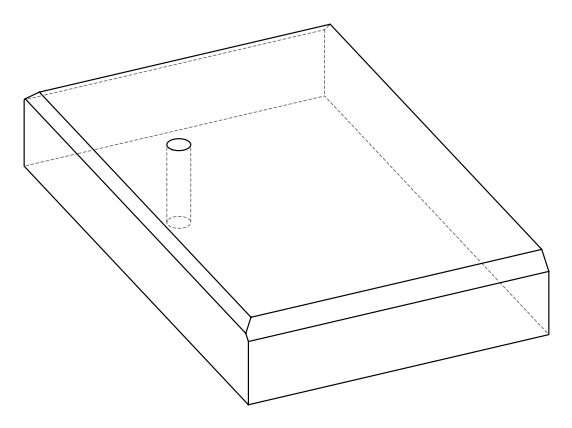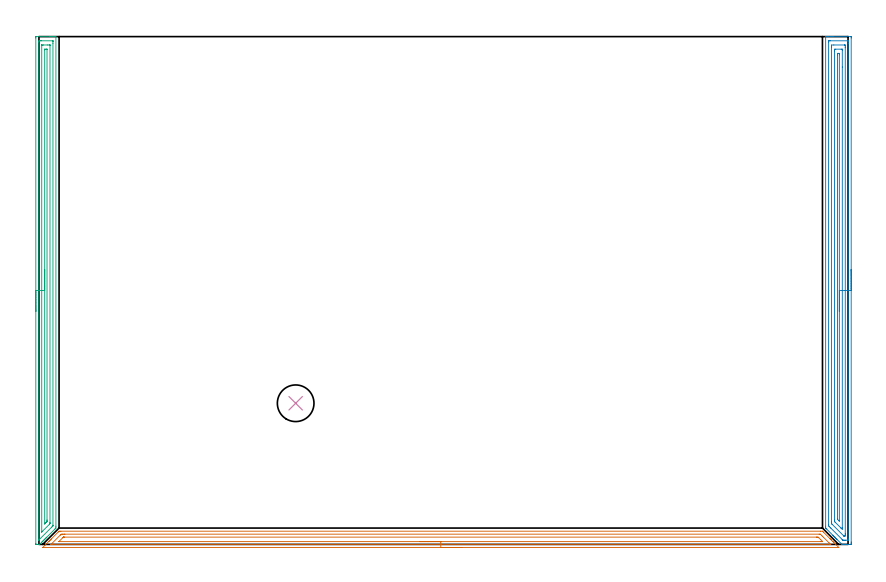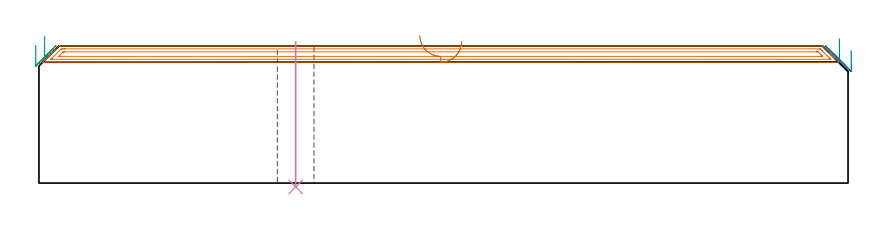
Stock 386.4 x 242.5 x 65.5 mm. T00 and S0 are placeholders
(PLAN: 4 operations, 1 tool changes, 27.1 min)
(1 AREA_MILL | FG_CHAMFER_SURFACE | UGT0205_001 | 9.17 min | 11729 mm3)
(2 AREA_MILL_1 | FG_CHAMFER_SURFACE_1 | UGT0205_001 | 9.81 min | 17775 mm3)
(3 AREA_MILL_2 | FG_CHAMFER_SURFACE_2 | UGT0205_001 | 7.86 min | 10960 mm3)
(4 INDEXABLE_INSERT_DRILL_THROUGH_HOLE_FROM_SOLID | STEP1HOLE | NXT0302_006 | 0.28 min | 15737 mm3)
(TOOL UGT0205_001 | Chamfer Mill 20 x 3 x 45 deg. | D20 FL50 Z2)
(TOOL NXT0302_006 | Index. Insert Drill 17.5mm [880-D1750L25-05] | D17.5 PA176 FL88 Z2)
(OP 1 AREA_MILL)
G17 G21 G94 G90
T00 M6
G54
G17 G0 G90 X201.9 Y-1.5 S1061 M3
G43 Z75.5 H0
Z67.7
G94 G1 X201.862 Z66.828 F250.
X201.748 Z65.964
X201.559 Z65.112
X201.297 Z64.28
X200.963 Z63.474
X200.56 Z62.7
X200.092 Z61.964
X199.561 Z61.272
X198.971 Z60.629
X198.328 Z60.04
X197.636 Z59.508
X196.9 Z59.04
X196.126 Z58.637
X195.32 Z58.303
X194.488 Z58.041
X193.637 Z57.852
X192.772 Z57.738
X191.9 Z57.7
X1.977
X1.804 Y-1.498 Z57.701
X1.803 Z57.702
X2.871 Y-0.429 Z58.77
X3.653 Y0.353 Z59.551
X3.765 Y0.466 Z59.662
X4.659 Y1.359 Z60.557
X4.821 Y1.523 Z60.718
X4.979 Y1.68 Z60.878
X5.105 Y1.806 Z61.004
X5.259 Y1.961 Z61.157
X5.41 Y2.111 Z61.308
X5.552 Y2.253 Z61.451
X5.698 Y2.4 Z61.596
X5.84 Y2.541 Z61.739
X5.999 Y2.7 Z61.898
X6.137 Y2.839 Z62.034
X9.208 Y5.909 Z65.107
X9.574 Y6.271 Z65.471
X9.6 Y6.293 Z65.493
X10.468 Y6.3 Z65.5
X373.332
X374.2 Y6.293 Z65.493
X374.226 Y6.27 Z65.47
X374.592 Y5.909 Z65.107
X377.663 Y2.839 Z62.034
X377.801 Y2.7 Z61.898
X377.96 Y2.542 Z61.739
X378.1 Y2.402 Z61.598
X378.248 Y2.253 Z61.451
X378.39 Y2.111 Z61.309
X378.541 Y1.961 Z61.157
X379.026 Y1.474 Z60.674
X379.291 Y1.21 Z60.408
X379.418 Y1.084 Z60.28
X379.764 Y0.736 Z59.935
X381.883 Y-1.382 Z57.817
X381.972 Y-1.475 Z57.723
X381.983 Y-1.494 Z57.703
X381.972 Y-1.499 Z57.699
X191.9 Y-1.5 Z57.7
Y-0.086 Z59.114
X6.477 Y-0.085 Z59.115
X5.999 Y-0.082 Z59.118
X5.844 Y-0.079 Z59.121
X5.693 Y-0.069 Z59.131
X5.76 Y0.004 Z59.204
X5.843 Y0.09 Z59.29
X5.999 Y0.249 Z59.449
X6.199 Y0.449 Z59.649
X10.184 Y4.433 Z63.633
X10.468 Y4.714 Z63.914
X10.632 Y4.87 Z64.07
X11.362 Y4.883 Z64.083
X11.512 Y4.884 Z64.084
X12.255 Y4.886 Z64.086
X12.404
X372.588 Y4.885 Z64.085
X372.96 Y4.881 Z64.081
X373.141 Y4.879 Z64.079
X373.332 Y4.707 Z63.907
X373.894 Y4.154 Z63.354
X374.226 Y3.824 Z63.024
X374.773 Y3.277 Z62.477
X377.405 Y0.646 Z59.846
X377.801 Y0.248 Z59.448
X378.054 Y-0.011 Z59.189
X378.107 Y-0.068 Z59.132
X378.115 Y-0.08 Z59.12
X378.099 Y-0.081 Z59.119
X378.04 Y-0.083 Z59.117
X377.801 Y-0.085 Z59.115
X377.653 Y-0.086 Z59.114
X191.9
Y1.328 Z60.528
X9.772 Y1.329 Z60.529
X9.604 Y1.33 Z60.53
X9.574 Y1.332 Z60.532
X9.551 Y1.335 Z60.535
X9.561 Y1.353 Z60.553
X9.574 Y1.373 Z60.573
X9.649 Y1.449 Z60.649
X9.722 Y1.523 Z60.723
X11.42 Y3.22 Z62.42
X11.477 Y3.277 Z62.477
X11.635 Y3.428 Z62.628
X11.666 Y3.455 Z62.655
X11.683 Y3.464 Z62.664
X11.728 Y3.467 Z62.667
X11.859 Y3.47 Z62.67
X12.058 Y3.471 Z62.671
X12.255
X371.347
X371.545 Y3.47 Z62.67
X371.743 Y3.468 Z62.668
X372.127 Y3.462 Z62.662
X372.32 Y3.277 Z62.477
X372.439 Y3.161 Z62.361
X373.201 Y2.4 Z61.6
X373.332 Y2.268 Z61.468
X374.074 Y1.523 Z60.723
X374.226 Y1.365 Z60.565
X374.241 Y1.335 Z60.535
X374.226 Y1.334 Z60.534
X373.53 Y1.329 Z60.529
X191.9 Y1.328 Z60.528
X191.029 Z60.567
X190.164 Z60.68
X189.312 Z60.869
X188.48 Z61.132
X187.674 Z61.465
X186.9 Z61.868
X186.164 Z62.337
X185.472 Z62.868
X184.829 Z63.457
X184.24 Z64.101
X183.709 Z64.793
X183.24 Z65.528
X182.837 Z66.302
X182.503 Z67.108
X182.241 Z67.94
X182.052 Z68.792
X181.938 Z69.657
X181.9 Z70.528
G0 Z75.5
M5
M2
(OP 2 AREA_MILL_1)
G17 G21 G94 G90
T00 M6
G54
G17 G0 G90 X387.9 Y131.25 S1061 M3
G43 Z75.5 H0
Z63.3
G94 G1 Y131.212 Z62.428 F250.
Y131.098 Z61.564
Y130.909 Z60.712
Y130.647 Z59.88
Y130.313 Z59.074
Y129.91 Z58.3
Y129.441 Z57.564
Y128.91 Z56.872
Y128.321 Z56.229
Y127.678 Z55.64
Y126.986 Z55.108
Y126.25 Z54.64
Y125.476 Z54.237
Y124.67 Z53.903
Y123.838 Z53.641
Y122.986 Z53.452
Y122.122 Z53.338
Y121.25 Z53.3
Y1.111
X387.899 Y0.621 Z53.301
X387.896 Y0.222 Z53.302
X387.892 Y0.01 Z53.304
X387.504 Y0. Z53.692
X387.236 Z53.959
X386.626 Z54.568
X386.091 Z55.106
X385.749 Z55.447
X385.213 Z55.983
X384.871 Z56.324
X384.188 Z57.012
X383.555 Z57.644
X383.506 Z57.693
X383.498 Y0.002 Z57.701
X381.091 Y2.408 Z60.107
X380.923 Y2.575 Z60.272
X380.76 Y2.739 Z60.438
X380.644 Y2.855 Z60.554
X380.484 Y3.014 Z60.711
X380.329 Y3.17 Z60.869
X380.197 Y3.301 Z61.
X380.045 Y3.453 Z61.15
X379.898 Y3.601 Z61.3
X379.751 Y3.748 Z61.447
X379.606 Y3.892 Z61.589
X379.467 Y4.032 Z61.731
X379.304 Y4.195 Z61.894
X379.167 Y4.331 Z62.028
X376.096 Y7.403 Z65.102
X375.733 Y7.769 Z65.466
X375.707 Y7.799 Z65.493
X375.7 Y8.663 Z65.5
Y242.326
X375.702 Y242.49 Z65.488
X375.852 Y242.497 Z65.34
X376.009 Y242.5 Z65.191
X376.29 Z64.909
X376.974 Z64.221
X378.193 Z63.004
X378.729 Z62.466
X379.338 Z61.857
X387.504 Z53.694
X387.775 Y242.497 Z53.423
X387.892 Y242.49 Z53.306
X387.899 Y242.37 Z53.299
X387.9 Y241.879 Z53.3
Y121.25
X386.486 Z54.714
Y2.551
X386.479 Y2.017 Z54.721
X386.46 Y2.01 Z54.74
X386.39 Y2.005 Z54.81
X386.283 Y2.002 Z54.917
X386.149 Y2. Z55.051
X385.272 Z55.928
X384.871 Y2.001 Z56.329
X384.392 Y2.003 Z56.808
X383.994 Y2.01 Z57.206
X383.941 Y2.021 Z57.259
X383.885 Y2.073 Z57.315
X383.771 Y2.182 Z57.429
X383.542 Y2.408 Z57.658
X378.181 Y7.769 Z63.019
X377.851 Y8.101 Z63.349
X377.298 Y8.663 Z63.902
X377.121 Y8.855 Z64.079
X377.119 Y9.038 Z64.081
X377.115 Y9.413 Z64.085
X377.114 Y239.949 Z64.086
X377.121 Y240.483 Z64.079
X377.14 Y240.49 Z64.06
X377.21 Y240.495 Z63.99
X377.317 Y240.498 Z63.883
X377.451 Y240.5 Z63.749
X377.851 Z63.349
X386.226 Z54.974
X386.414 Y240.497 Z54.786
X386.446 Y240.495 Z54.754
X386.476 Y240.491 Z54.724
X386.479 Y240.449 Z54.721
X386.484 Y240.237 Z54.716
X386.485 Y240.092 Z54.715
X386.486 Y239.342 Z54.714
Y121.25
X385.072 Z56.128
X385.071 Y5.089 Z56.129
X385.07 Y4.886 Z56.13
X385.065 Y4.195 Z56.135
X385.056 Y4.007 Z56.144
X384.871 Y4.004 Z56.329
X384.68 Y4.002 Z56.52
X384.552 Y4.004 Z56.648
X384.45 Y4.009 Z56.75
X384.396 Y4.015 Z56.804
X384.376 Y4.033 Z56.824
X384.205 Y4.195 Z56.995
X378.844 Y9.556 Z62.356
X378.729 Y9.674 Z62.471
X378.543 Y9.868 Z62.657
X378.534 Y10.246 Z62.666
X378.531 Y10.45 Z62.669
X378.529 Y10.653 Z62.671
Y237.411
X378.53 Y237.614 Z62.67
X378.535 Y238.305 Z62.665
X378.544 Y238.493 Z62.656
X379.606 Y238.5 Z61.594
X384.681 Y238.499 Z56.519
X384.871 Y238.495 Z56.329
X385.056 Y238.49 Z56.144
X385.064 Y238.305 Z56.136
X385.068 Y238.105 Z56.132
X385.071 Y237.411 Z56.129
Y237.208
X385.072 Y121.25 Z56.128
X383.657 Z57.543
X383.656 Y8.113 Z57.544
X383.655 Y7.769 Z57.545
X383.65 Y7.225 Z57.55
X383.116 Y7.734 Z58.084
X383.08 Y7.769 Z58.12
X380.311 Y10.539 Z60.889
X380.125 Y10.729 Z61.075
X379.995 Y10.866 Z61.205
X379.949 Y10.92 Z61.251
X379.947 Y10.933 Z61.253
X379.944 Y10.999 Z61.256
X379.943 Y11.343 Z61.257
Y11.894
Y235.624
X379.945 Y236.173 Z61.255
X379.949 Y236.359 Z61.251
X379.953 Y236.49 Z61.247
X380.501 Y236.5 Z60.699
X383.134 Z58.066
X383.545 Y236.493 Z57.655
X383.642 Y236.49 Z57.558
X383.65 Y236.429 Z57.55
X383.652 Y236.358 Z57.548
X383.656 Y235.968 Z57.544
X383.657 Y227.959 Z57.543
Y121.25
X382.243 Z58.957
Y11.343
X382.239 Y11.071 Z58.961
X381.961 Y11.343 Z59.239
X381.361 Y11.949 Z59.839
X381.357 Y12.237 Z59.843
Y233.837
X381.361 Y234.49 Z59.839
X381.593 Y234.495 Z59.607
X382.239 Y234.49 Z58.961
X382.243 Y233.837 Z58.957
Y121.25
Y120.378 Z58.995
Y119.513 Z59.109
Y118.662 Z59.298
Y117.83 Z59.56
Y117.024 Z59.894
Y116.25 Z60.297
Y115.514 Z60.765
Y114.822 Z61.296
Y114.179 Z61.886
Y113.59 Z62.529
Y113.058 Z63.221
Y112.59 Z63.957
Y112.187 Z64.731
Y111.853 Z65.537
Y111.591 Z66.369
Y111.402 Z67.22
Y111.288 Z68.085
Y111.25 Z68.957
G0 Z75.5
M5
M2
(OP 3 AREA_MILL_2)
G17 G21 G94 G90
T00 M6
G54
G17 G0 G90 X-1.5 Y111.25 S1061 M3
G43 Z75.5 H0
Z65.9
G94 G1 Y111.288 Z65.028 F250.
Y111.402 Z64.164
Y111.591 Z63.312
Y111.853 Z62.48
Y112.187 Z61.674
Y112.59 Z60.9
Y113.058 Z60.164
Y113.59 Z59.472
Y114.179 Z58.829
Y114.822 Z58.24
Y115.514 Z57.708
Y116.25 Z57.24
Y117.024 Z56.837
Y117.83 Z56.503
Y118.662 Z56.241
Y119.514 Z56.052
Y120.378 Z55.938
Y121.25 Z55.9
Y241.879
X-1.495 Y242.362 Z55.903
X-1.492 Y242.49 Z55.906
X-1.36 Y242.5 Z56.038
X5.057 Z62.451
X5.593 Z62.99
X5.935 Z63.331
X6.471 Z63.867
X6.813 Z64.208
X7.498 Z64.897
X7.782 Z65.182
X7.943 Y242.497 Z65.336
X8.098 Y242.49 Z65.489
X8.1 Y242.326 Z65.5
Y8.663
X8.093 Y7.799 Z65.493
X8.067 Y7.769 Z65.466
X7.692 Y7.391 Z65.09
X3.739 Y3.437 Z61.135
X3.603 Y3.301 Z61.
X3.439 Y3.138 Z60.837
X3.3 Y2.998 Z60.696
X3.156 Y2.855 Z60.554
X3.007 Y2.706 Z60.405
X2.861 Y2.559 Z60.256
X2.709 Y2.408 Z60.107
X2.576 Y2.275 Z59.973
X2.422 Y2.119 Z59.817
X2.262 Y1.961 Z59.66
X2.144 Y1.843 Z59.542
X1.982 Y1.68 Z59.377
X1.815 Y1.514 Z59.213
X1.543 Y1.242 Z58.941
X1.369 Y1.068 Z58.766
X0.803 Y0.502 Z58.202
X0.301 Y0.001 Z57.7
X-0.407 Y0. Z56.992
X-1.092 Z56.303
X-1.31 Z56.086
X-1.433 Z55.963
X-1.491 Y0.003 Z55.905
X-1.497 Y0.174 Z55.903
X-1.5 Y0.382 Z55.9
Y121.25
X-0.086 Z57.314
X-0.085 Y239.961 Z57.315
X-0.084 Y240.092 Z57.316
X-0.079 Y240.464 Z57.321
X0.273 Y240.491 Z57.673
X0.665 Y240.496 Z58.065
X1.143 Y240.5 Z58.543
X6.413 Z63.813
X6.608 Y240.497 Z64.008
X6.64 Y240.495 Z64.04
X6.67 Y240.491 Z64.07
X6.679 Y240.451 Z64.079
X6.684 Y240.224 Z64.084
X6.685 Y240.092 Z64.085
X6.686 Y239.328 Z64.086
X6.685 Y9.175 Z64.085
X6.684 Y8.984 Z64.084
X6.681 Y8.889 Z64.081
X6.679 Y8.845 Z64.079
X6.659 Y8.82 Z64.059
X6.51 Y8.663 Z63.91
X6.221 Y8.371 Z63.621
X5.935 Y8.085 Z63.335
X0.02 Y2.17 Z57.42
X-0.07 Y2.082 Z57.33
X-0.08 Y2.074 Z57.32
X-0.081 Y2.075 Z57.319
X-0.083 Y2.082 Z57.317
X-0.085 Y2.147 Z57.315
X-0.086 Y2.278 Z57.314
Y2.408
Y121.25
X1.328 Z58.728
X1.329 Y238.305 Z58.729
X1.331 Y238.414 Z58.731
X1.333 Y238.468 Z58.733
X1.335 Y238.487 Z58.735
X1.358 Y238.493 Z58.758
X1.543 Y238.497 Z58.943
X2.23 Y238.5 Z59.63
X3.987 Z61.387
X4.865 Y238.499 Z62.265
X5.057 Y238.497 Z62.457
X5.248 Y238.49 Z62.648
X5.265 Y238.488 Z62.665
X5.267 Y238.474 Z62.667
X5.27 Y238.436 Z62.67
X5.271 Y238.378 Z62.671
Y238.305
Y10.45
X5.27 Y10.233 Z62.67
X5.267 Y10.013 Z62.667
X5.264 Y9.875 Z62.664
X5.007 Y9.607 Z62.407
X1.464 Y6.063 Z58.864
X1.381 Y5.982 Z58.781
X1.358 Y5.966 Z58.758
X1.335 Y5.95 Z58.735
X1.332 Y5.982 Z58.732
X1.33 Y6.018 Z58.73
X1.329 Y6.2 Z58.729
X1.328 Y121.25 Z58.728
X2.743 Z60.143
Y236.191
X2.745 Y236.38 Z60.145
X2.747 Y236.448 Z60.147
X2.749 Y236.481 Z60.149
X2.764 Y236.49 Z60.164
X3.318 Y236.5 Z60.718
X3.73 Y236.495 Z61.13
X3.832 Y236.491 Z61.232
X3.851 Y236.489 Z61.251
X3.853 Y236.474 Z61.253
X3.855 Y236.438 Z61.255
X3.857 Y236.359 Z61.257
Y11.67
X3.856 Y11.343 Z61.256
X3.853 Y11.06 Z61.253
X3.85 Y10.923 Z61.25
X3.787 Y10.848 Z61.187
X3.401 Y10.45 Z60.801
X3.35 Y10.399 Z60.75
X2.907 Y9.956 Z60.307
X2.836 Y9.885 Z60.236
X2.794 Y9.845 Z60.194
X2.763 Y9.819 Z60.163
X2.751 Y9.811 Z60.151
X2.75 Y9.825 Z60.15
X2.746 Y9.941 Z60.146
X2.743 Y10.123 Z60.143
Y121.25
Y122.122 Z60.181
Y122.986 Z60.295
Y123.838 Z60.483
Y124.67 Z60.746
Y125.476 Z61.08
Y126.25 Z61.482
Y126.986 Z61.951
Y127.678 Z62.482
Y128.321 Z63.072
Y128.91 Z63.715
Y129.442 Z64.407
Y129.91 Z65.143
Y130.313 Z65.916
Y130.647 Z66.722
Y130.909 Z67.554
Y131.098 Z68.406
Y131.212 Z69.271
Y131.25 Z70.143
G0 Z75.5
M5
M2
(OP 4 INDEXABLE_INSERT_DRILL_THROUGH_HOLE_FROM_SOLID)
G17 G21 G94 G90
T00 M6
G54
G17 G0 G90 X122.6 Y67.4 S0 M3
G43 Z75.5 H1
G94 G81 G98 Z-1.806 F250. R67.5
G80
M5
M2
